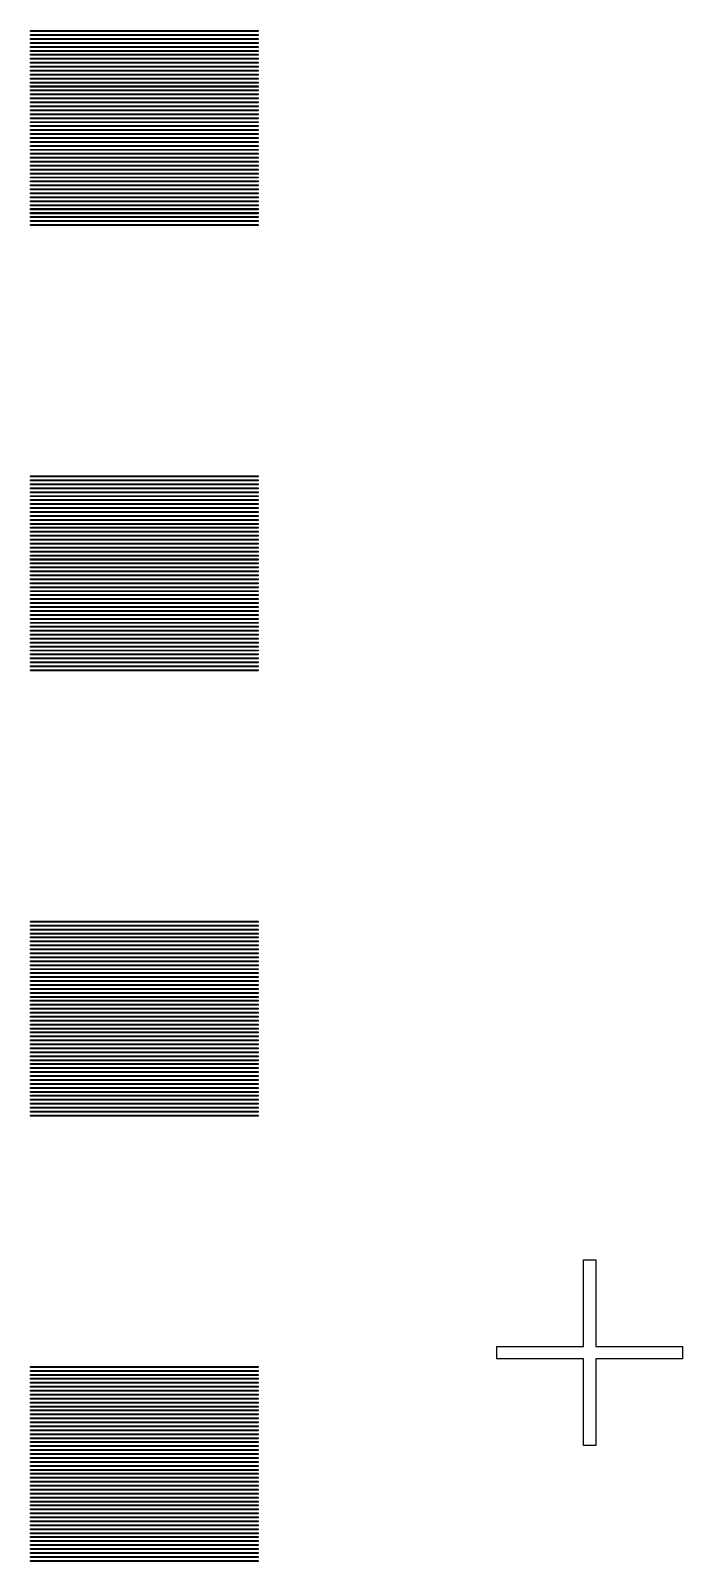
# Model space of a CAD drawing. Extents: x 40 to 187, y -3 to 150.
# Drawn here: x 104.66 to 111.4, y 93.33 to 109.15 of the extents above; entities that cross this region are included whole.
import ezdxf

# ---------------------------------------------------------------- set-up
doc = ezdxf.new("R2010")
doc.units = 0

msp = doc.modelspace()

# ---------------------------------------------------------------- linework, layer by layer
for p, q in [((104.663, 109.137), (104.663, 109.147)), ((104.663, 109.147), (107.015, 109.147)), ((107.015, 109.137), (104.663, 109.137)), ((104.663, 109.096), (104.663, 109.106)), ((104.663, 109.106), (107.015, 109.106)), ((107.015, 109.096), (104.663, 109.096)), ((104.663, 109.055), (104.663, 109.065)), ((104.663, 109.065), (107.015, 109.065)), ((107.015, 109.055), (104.663, 109.055)), ((104.663, 109.014), (104.663, 109.024)), ((104.663, 109.024), (107.015, 109.024)), ((107.015, 109.014), (104.663, 109.014)), ((107.015, 109.147), (107.015, 109.137)), ((107.015, 109.106), (107.015, 109.096)), ((107.015, 109.065), (107.015, 109.055)), ((107.015, 109.024), (107.015, 109.014)), ((104.663, 108.973), (104.663, 108.984)), ((104.663, 108.984), (107.015, 108.984)), ((107.015, 108.973), (104.663, 108.973)), ((104.663, 108.932), (104.663, 108.943)), ((104.663, 108.943), (107.015, 108.943)), ((107.015, 108.932), (104.663, 108.932)), ((104.663, 108.892), (104.663, 108.902)), ((104.663, 108.902), (107.015, 108.902)), ((107.015, 108.892), (104.663, 108.892)), ((104.663, 108.851), (104.663, 108.861)), ((104.663, 108.861), (107.015, 108.861)), ((107.015, 108.851), (104.663, 108.851)), ((107.015, 108.984), (107.015, 108.973)), ((107.015, 108.943), (107.015, 108.932)), ((107.015, 108.902), (107.015, 108.892)), ((107.015, 108.861), (107.015, 108.851)), ((104.663, 108.81), (104.663, 108.82)), ((104.663, 108.82), (107.015, 108.82)), ((107.015, 108.81), (104.663, 108.81)), ((104.663, 108.769), (104.663, 108.779)), ((104.663, 108.779), (107.015, 108.779)), ((107.015, 108.769), (104.663, 108.769)), ((104.663, 108.728), (104.663, 108.738)), ((104.663, 108.738), (107.015, 108.738)), ((107.015, 108.728), (104.663, 108.728)), ((104.663, 108.687), (104.663, 108.697)), ((104.663, 108.697), (107.015, 108.697)), ((107.015, 108.687), (104.663, 108.687)), ((107.015, 108.82), (107.015, 108.81)), ((107.015, 108.779), (107.015, 108.769)), ((107.015, 108.738), (107.015, 108.728)), ((107.015, 108.697), (107.015, 108.687)), ((104.663, 108.646), (104.663, 108.656)), ((104.663, 108.656), (107.015, 108.656)), ((107.015, 108.646), (104.663, 108.646)), ((104.663, 108.605), (104.663, 108.615)), ((104.663, 108.615), (107.015, 108.615)), ((107.015, 108.605), (104.663, 108.605)), ((104.663, 108.564), (104.663, 108.575)), ((104.663, 108.575), (107.015, 108.575)), ((107.015, 108.564), (104.663, 108.564)), ((104.663, 108.523), (104.663, 108.534)), ((104.663, 108.534), (107.015, 108.534)), ((107.015, 108.523), (104.663, 108.523)), ((107.015, 108.656), (107.015, 108.646)), ((107.015, 108.615), (107.015, 108.605)), ((107.015, 108.575), (107.015, 108.564)), ((107.015, 108.534), (107.015, 108.523)), ((104.663, 108.482), (104.663, 108.493)), ((104.663, 108.493), (107.015, 108.493)), ((107.015, 108.482), (104.663, 108.482)), ((104.663, 108.442), (104.663, 108.452)), ((104.663, 108.452), (107.015, 108.452)), ((107.015, 108.442), (104.663, 108.442)), ((104.663, 108.401), (104.663, 108.411)), ((104.663, 108.411), (107.015, 108.411)), ((107.015, 108.401), (104.663, 108.401)), ((104.663, 108.36), (104.663, 108.37)), ((104.663, 108.37), (107.015, 108.37)), ((107.015, 108.493), (107.015, 108.482)), ((107.015, 108.452), (107.015, 108.442)), ((107.015, 108.411), (107.015, 108.401)), ((107.015, 108.37), (107.015, 108.36)), ((107.015, 108.36), (104.663, 108.36)), ((104.663, 108.319), (104.663, 108.329)), ((104.663, 108.329), (107.015, 108.329)), ((107.015, 108.319), (104.663, 108.319)), ((104.663, 108.278), (104.663, 108.288)), ((104.663, 108.288), (107.015, 108.288)), ((107.015, 108.278), (104.663, 108.278)), ((104.663, 108.237), (104.663, 108.247)), ((104.663, 108.247), (107.015, 108.247)), ((107.015, 108.237), (104.663, 108.237)), ((104.663, 108.196), (104.663, 108.206)), ((104.663, 108.206), (107.015, 108.206)), ((107.015, 108.329), (107.015, 108.319)), ((107.015, 108.288), (107.015, 108.278)), ((107.015, 108.247), (107.015, 108.237)), ((107.015, 108.206), (107.015, 108.196)), ((107.015, 108.196), (104.663, 108.196)), ((104.663, 108.155), (104.663, 108.165)), ((104.663, 108.165), (107.015, 108.165)), ((107.015, 108.155), (104.663, 108.155)), ((104.663, 108.114), (104.663, 108.125)), ((104.663, 108.125), (107.015, 108.125)), ((107.015, 108.114), (104.663, 108.114)), ((104.663, 108.073), (104.663, 108.084)), ((104.663, 108.084), (107.015, 108.084)), ((107.015, 108.073), (104.663, 108.073)), ((107.015, 108.165), (107.015, 108.155)), ((107.015, 108.125), (107.015, 108.114)), ((107.015, 108.084), (107.015, 108.073)), ((104.663, 108.033), (104.663, 108.043)), ((104.663, 108.043), (107.015, 108.043)), ((107.015, 108.033), (104.663, 108.033)), ((104.663, 107.992), (104.663, 108.002)), ((104.663, 108.002), (107.015, 108.002)), ((107.015, 107.992), (104.663, 107.992)), ((104.663, 107.951), (104.663, 107.961)), ((104.663, 107.961), (107.015, 107.961)), ((107.015, 107.951), (104.663, 107.951)), ((104.663, 107.91), (104.663, 107.92)), ((104.663, 107.92), (107.015, 107.92)), ((107.015, 107.91), (104.663, 107.91)), ((107.015, 108.043), (107.015, 108.033)), ((107.015, 108.002), (107.015, 107.992)), ((107.015, 107.961), (107.015, 107.951)), ((107.015, 107.92), (107.015, 107.91)), ((104.663, 107.869), (104.663, 107.879)), ((104.663, 107.879), (107.015, 107.879)), ((107.015, 107.869), (104.663, 107.869)), ((104.663, 107.828), (104.663, 107.838)), ((104.663, 107.838), (107.015, 107.838)), ((107.015, 107.828), (104.663, 107.828)), ((104.663, 107.787), (104.663, 107.797)), ((104.663, 107.797), (107.015, 107.797)), ((107.015, 107.787), (104.663, 107.787)), ((104.663, 107.746), (104.663, 107.756)), ((104.663, 107.756), (107.015, 107.756)), ((107.015, 107.746), (104.663, 107.746)), ((107.015, 107.879), (107.015, 107.869)), ((107.015, 107.838), (107.015, 107.828)), ((107.015, 107.797), (107.015, 107.787)), ((107.015, 107.756), (107.015, 107.746)), ((104.663, 107.705), (104.663, 107.716)), ((104.663, 107.716), (107.015, 107.716)), ((107.015, 107.705), (104.663, 107.705)), ((104.663, 107.664), (104.663, 107.675)), ((104.663, 107.675), (107.015, 107.675)), ((107.015, 107.664), (104.663, 107.664)), ((104.663, 107.624), (104.663, 107.634)), ((104.663, 107.634), (107.015, 107.634)), ((107.015, 107.624), (104.663, 107.624)), ((104.663, 107.583), (104.663, 107.593)), ((104.663, 107.593), (107.015, 107.593)), ((107.015, 107.583), (104.663, 107.583)), ((107.015, 107.716), (107.015, 107.705)), ((107.015, 107.675), (107.015, 107.664)), ((107.015, 107.634), (107.015, 107.624)), ((107.015, 107.593), (107.015, 107.583)), ((104.663, 107.542), (104.663, 107.552)), ((104.663, 107.552), (107.015, 107.552)), ((107.015, 107.542), (104.663, 107.542)), ((104.663, 107.501), (104.663, 107.511)), ((104.663, 107.511), (107.015, 107.511)), ((107.015, 107.501), (104.663, 107.501)), ((104.663, 107.46), (104.663, 107.47)), ((104.663, 107.47), (107.015, 107.47)), ((107.015, 107.46), (104.663, 107.46)), ((104.663, 107.419), (104.663, 107.429)), ((104.663, 107.429), (107.015, 107.429)), ((107.015, 107.419), (104.663, 107.419)), ((107.015, 107.552), (107.015, 107.542)), ((107.015, 107.511), (107.015, 107.501)), ((107.015, 107.47), (107.015, 107.46)), ((107.015, 107.429), (107.015, 107.419)), ((104.663, 107.378), (104.663, 107.388)), ((104.663, 107.388), (107.015, 107.388)), ((107.015, 107.378), (104.663, 107.378)), ((104.663, 107.337), (104.663, 107.347)), ((104.663, 107.347), (107.015, 107.347)), ((107.015, 107.337), (104.663, 107.337)), ((104.663, 107.296), (104.663, 107.307)), ((104.663, 107.307), (107.015, 107.307)), ((107.015, 107.296), (104.663, 107.296)), ((104.663, 107.255), (104.663, 107.266)), ((104.663, 107.266), (107.015, 107.266)), ((107.015, 107.388), (107.015, 107.378)), ((107.015, 107.347), (107.015, 107.337)), ((107.015, 107.307), (107.015, 107.296)), ((107.015, 107.266), (107.015, 107.255)), ((107.015, 107.255), (104.663, 107.255)), ((104.663, 107.214), (104.663, 107.225)), ((104.663, 107.225), (107.015, 107.225)), ((107.015, 107.214), (104.663, 107.214)), ((104.663, 107.174), (104.663, 107.184)), ((104.663, 107.184), (107.015, 107.184)), ((107.015, 107.174), (104.663, 107.174)), ((104.663, 107.133), (104.663, 107.143)), ((104.663, 107.143), (107.015, 107.143)), ((107.015, 107.133), (104.663, 107.133)), ((107.015, 107.225), (107.015, 107.214)), ((107.015, 107.184), (107.015, 107.174)), ((107.015, 107.143), (107.015, 107.133)), ((104.663, 104.535), (104.663, 104.545)), ((104.663, 104.545), (107.015, 104.545)), ((107.015, 104.535), (104.663, 104.535)), ((104.663, 104.494), (104.663, 104.505)), ((104.663, 104.505), (107.015, 104.505)), ((107.015, 104.494), (104.663, 104.494)), ((104.663, 104.453), (104.663, 104.464)), ((104.663, 104.464), (107.015, 104.464)), ((107.015, 104.453), (104.663, 104.453)), ((104.663, 104.413), (104.663, 104.423)), ((104.663, 104.423), (107.015, 104.423)), ((107.015, 104.413), (104.663, 104.413)), ((107.015, 104.545), (107.015, 104.535)), ((107.015, 104.505), (107.015, 104.494)), ((107.015, 104.464), (107.015, 104.453)), ((107.015, 104.423), (107.015, 104.413)), ((104.663, 104.372), (104.663, 104.382)), ((104.663, 104.382), (107.015, 104.382)), ((107.015, 104.372), (104.663, 104.372)), ((104.663, 104.331), (104.663, 104.341)), ((104.663, 104.341), (107.015, 104.341)), ((107.015, 104.331), (104.663, 104.331)), ((104.663, 104.29), (104.663, 104.3)), ((104.663, 104.3), (107.015, 104.3)), ((107.015, 104.29), (104.663, 104.29)), ((104.663, 104.249), (104.663, 104.259)), ((104.663, 104.259), (107.015, 104.259)), ((107.015, 104.382), (107.015, 104.372)), ((107.015, 104.341), (107.015, 104.331)), ((107.015, 104.3), (107.015, 104.29)), ((107.015, 104.259), (107.015, 104.249)), ((107.015, 104.249), (104.663, 104.249)), ((104.663, 104.208), (104.663, 104.218)), ((104.663, 104.218), (107.015, 104.218)), ((107.015, 104.208), (104.663, 104.208)), ((104.663, 104.167), (104.663, 104.177)), ((104.663, 104.177), (107.015, 104.177)), ((107.015, 104.167), (104.663, 104.167)), ((104.663, 104.126), (104.663, 104.136)), ((104.663, 104.136), (107.015, 104.136)), ((107.015, 104.126), (104.663, 104.126)), ((104.663, 104.085), (104.663, 104.096)), ((104.663, 104.096), (107.015, 104.096)), ((107.015, 104.218), (107.015, 104.208)), ((107.015, 104.177), (107.015, 104.167)), ((107.015, 104.136), (107.015, 104.126)), ((107.015, 104.096), (107.015, 104.085)), ((107.015, 104.085), (104.663, 104.085)), ((104.663, 104.044), (104.663, 104.055)), ((104.663, 104.055), (107.015, 104.055)), ((107.015, 104.044), (104.663, 104.044)), ((104.663, 104.004), (104.663, 104.014)), ((104.663, 104.014), (107.015, 104.014)), ((107.015, 104.004), (104.663, 104.004)), ((104.663, 103.963), (104.663, 103.973)), ((104.663, 103.973), (107.015, 103.973)), ((107.015, 103.963), (104.663, 103.963)), ((107.015, 104.055), (107.015, 104.044)), ((107.015, 104.014), (107.015, 104.004)), ((107.015, 103.973), (107.015, 103.963)), ((104.663, 103.922), (104.663, 103.932)), ((104.663, 103.932), (107.015, 103.932)), ((107.015, 103.922), (104.663, 103.922)), ((104.663, 103.881), (104.663, 103.891)), ((104.663, 103.891), (107.015, 103.891)), ((107.015, 103.881), (104.663, 103.881)), ((104.663, 103.84), (104.663, 103.85)), ((104.663, 103.85), (107.015, 103.85)), ((107.015, 103.84), (104.663, 103.84)), ((104.663, 103.799), (104.663, 103.809)), ((104.663, 103.809), (107.015, 103.809)), ((107.015, 103.799), (104.663, 103.799)), ((107.015, 103.932), (107.015, 103.922)), ((107.015, 103.891), (107.015, 103.881)), ((107.015, 103.85), (107.015, 103.84)), ((107.015, 103.809), (107.015, 103.799)), ((104.663, 103.758), (104.663, 103.768)), ((104.663, 103.768), (107.015, 103.768)), ((107.015, 103.758), (104.663, 103.758)), ((104.663, 103.717), (104.663, 103.727)), ((104.663, 103.727), (107.015, 103.727)), ((107.015, 103.717), (104.663, 103.717)), ((104.663, 103.676), (104.663, 103.687)), ((104.663, 103.687), (107.015, 103.687)), ((107.015, 103.676), (104.663, 103.676)), ((104.663, 103.635), (104.663, 103.646)), ((104.663, 103.646), (107.015, 103.646)), ((107.015, 103.635), (104.663, 103.635)), ((107.015, 103.768), (107.015, 103.758)), ((107.015, 103.727), (107.015, 103.717)), ((107.015, 103.687), (107.015, 103.676)), ((107.015, 103.646), (107.015, 103.635)), ((104.663, 103.594), (104.663, 103.605)), ((104.663, 103.605), (107.015, 103.605)), ((107.015, 103.594), (104.663, 103.594)), ((104.663, 103.554), (104.663, 103.564)), ((104.663, 103.564), (107.015, 103.564)), ((107.015, 103.554), (104.663, 103.554)), ((104.663, 103.513), (104.663, 103.523)), ((104.663, 103.523), (107.015, 103.523)), ((107.015, 103.513), (104.663, 103.513)), ((104.663, 103.472), (104.663, 103.482)), ((104.663, 103.482), (107.015, 103.482)), ((107.015, 103.472), (104.663, 103.472)), ((107.015, 103.605), (107.015, 103.594)), ((107.015, 103.564), (107.015, 103.554)), ((107.015, 103.523), (107.015, 103.513)), ((107.015, 103.482), (107.015, 103.472)), ((104.663, 103.431), (104.663, 103.441)), ((104.663, 103.441), (107.015, 103.441)), ((107.015, 103.431), (104.663, 103.431)), ((104.663, 103.39), (104.663, 103.4)), ((104.663, 103.4), (107.015, 103.4)), ((107.015, 103.39), (104.663, 103.39)), ((104.663, 103.349), (104.663, 103.359)), ((104.663, 103.359), (107.015, 103.359)), ((107.015, 103.349), (104.663, 103.349)), ((104.663, 103.308), (104.663, 103.318)), ((104.663, 103.318), (107.015, 103.318)), ((107.015, 103.308), (104.663, 103.308)), ((107.015, 103.441), (107.015, 103.431)), ((107.015, 103.4), (107.015, 103.39)), ((107.015, 103.359), (107.015, 103.349)), ((107.015, 103.318), (107.015, 103.308)), ((104.663, 103.267), (104.663, 103.277)), ((104.663, 103.277), (107.015, 103.277)), ((107.015, 103.267), (104.663, 103.267)), ((104.663, 103.226), (104.663, 103.237)), ((104.663, 103.237), (107.015, 103.237)), ((107.015, 103.226), (104.663, 103.226)), ((104.663, 103.185), (104.663, 103.196)), ((104.663, 103.196), (107.015, 103.196)), ((107.015, 103.185), (104.663, 103.185)), ((104.663, 103.145), (104.663, 103.155)), ((104.663, 103.155), (107.015, 103.155)), ((107.015, 103.145), (104.663, 103.145)), ((107.015, 103.277), (107.015, 103.267)), ((107.015, 103.237), (107.015, 103.226)), ((107.015, 103.196), (107.015, 103.185)), ((107.015, 103.155), (107.015, 103.145)), ((104.663, 103.104), (104.663, 103.114)), ((104.663, 103.114), (107.015, 103.114)), ((107.015, 103.104), (104.663, 103.104)), ((104.663, 103.063), (104.663, 103.073)), ((104.663, 103.073), (107.015, 103.073)), ((107.015, 103.063), (104.663, 103.063)), ((104.663, 103.022), (104.663, 103.032)), ((104.663, 103.032), (107.015, 103.032)), ((107.015, 103.022), (104.663, 103.022)), ((104.663, 102.981), (104.663, 102.991)), ((104.663, 102.991), (107.015, 102.991)), ((107.015, 103.114), (107.015, 103.104)), ((107.015, 103.073), (107.015, 103.063)), ((107.015, 103.032), (107.015, 103.022)), ((107.015, 102.991), (107.015, 102.981)), ((107.015, 102.981), (104.663, 102.981)), ((104.663, 102.94), (104.663, 102.95)), ((104.663, 102.95), (107.015, 102.95)), ((107.015, 102.94), (104.663, 102.94)), ((104.663, 102.899), (104.663, 102.909)), ((104.663, 102.909), (107.015, 102.909)), ((107.015, 102.899), (104.663, 102.899)), ((104.663, 102.858), (104.663, 102.868)), ((104.663, 102.868), (107.015, 102.868)), ((107.015, 102.858), (104.663, 102.858)), ((104.663, 102.817), (104.663, 102.828)), ((104.663, 102.828), (107.015, 102.828)), ((107.015, 102.95), (107.015, 102.94)), ((107.015, 102.909), (107.015, 102.899)), ((107.015, 102.868), (107.015, 102.858)), ((107.015, 102.828), (107.015, 102.817)), ((107.015, 102.817), (104.663, 102.817)), ((104.663, 102.776), (104.663, 102.787)), ((104.663, 102.787), (107.015, 102.787)), ((107.015, 102.776), (104.663, 102.776)), ((104.663, 102.736), (104.663, 102.746)), ((104.663, 102.746), (107.015, 102.746)), ((107.015, 102.736), (104.663, 102.736)), ((104.663, 102.695), (104.663, 102.705)), ((104.663, 102.705), (107.015, 102.705)), ((107.015, 102.695), (104.663, 102.695)), ((107.015, 102.787), (107.015, 102.776)), ((107.015, 102.746), (107.015, 102.736)), ((107.015, 102.705), (107.015, 102.695)), ((104.663, 102.654), (104.663, 102.664)), ((104.663, 102.664), (107.015, 102.664)), ((107.015, 102.654), (104.663, 102.654)), ((104.663, 102.613), (104.663, 102.623)), ((104.663, 102.623), (107.015, 102.623)), ((107.015, 102.613), (104.663, 102.613)), ((104.663, 102.572), (104.663, 102.582)), ((104.663, 102.582), (107.015, 102.582)), ((107.015, 102.572), (104.663, 102.572)), ((104.663, 102.531), (104.663, 102.541)), ((104.663, 102.541), (107.015, 102.541)), ((107.015, 102.531), (104.663, 102.531)), ((107.015, 102.664), (107.015, 102.654)), ((107.015, 102.623), (107.015, 102.613)), ((107.015, 102.582), (107.015, 102.572)), ((107.015, 102.541), (107.015, 102.531)), ((104.663, 99.9336), (104.663, 99.9438)), ((104.663, 99.9438), (107.015, 99.9438)), ((107.015, 99.9336), (104.663, 99.9336)), ((104.663, 99.8927), (104.663, 99.9029)), ((104.663, 99.9029), (107.015, 99.9029)), ((107.015, 99.8927), (104.663, 99.8927)), ((104.663, 99.8518), (104.663, 99.862)), ((104.663, 99.862), (107.015, 99.862)), ((107.015, 99.8518), (104.663, 99.8518)), ((104.663, 99.8109), (104.663, 99.8211)), ((104.663, 99.8211), (107.015, 99.8211)), ((107.015, 99.9438), (107.015, 99.9336)), ((107.015, 99.9029), (107.015, 99.8927)), ((107.015, 99.862), (107.015, 99.8518)), ((107.015, 99.8211), (107.015, 99.8109)), ((107.015, 99.8109), (104.663, 99.8109)), ((104.663, 99.7699), (104.663, 99.7802)), ((104.663, 99.7802), (107.015, 99.7802)), ((107.015, 99.7699), (104.663, 99.7699)), ((104.663, 99.729), (104.663, 99.7393)), ((104.663, 99.7393), (107.015, 99.7393)), ((107.015, 99.729), (104.663, 99.729)), ((104.663, 99.6881), (104.663, 99.6984)), ((104.663, 99.6984), (107.015, 99.6984)), ((107.015, 99.6881), (104.663, 99.6881)), ((107.015, 99.7802), (107.015, 99.7699)), ((107.015, 99.7393), (107.015, 99.729)), ((107.015, 99.6984), (107.015, 99.6881)), ((104.663, 99.6472), (104.663, 99.6575)), ((104.663, 99.6575), (107.015, 99.6575)), ((107.015, 99.6472), (104.663, 99.6472)), ((104.663, 99.6063), (104.663, 99.6166)), ((104.663, 99.6166), (107.015, 99.6166)), ((107.015, 99.6063), (104.663, 99.6063)), ((104.663, 99.5654), (104.663, 99.5757)), ((104.663, 99.5757), (107.015, 99.5757)), ((107.015, 99.5654), (104.663, 99.5654)), ((104.663, 99.5245), (104.663, 99.5348)), ((104.663, 99.5348), (107.015, 99.5348)), ((107.015, 99.5245), (104.663, 99.5245)), ((107.015, 99.6575), (107.015, 99.6472)), ((107.015, 99.6166), (107.015, 99.6063)), ((107.015, 99.5757), (107.015, 99.5654)), ((107.015, 99.5348), (107.015, 99.5245)), ((104.663, 99.4836), (104.663, 99.4939)), ((104.663, 99.4939), (107.015, 99.4939)), ((107.015, 99.4836), (104.663, 99.4836)), ((104.663, 99.4427), (104.663, 99.4529)), ((104.663, 99.4529), (107.015, 99.4529)), ((107.015, 99.4427), (104.663, 99.4427)), ((104.663, 99.4018), (104.663, 99.412)), ((104.663, 99.412), (107.015, 99.412)), ((107.015, 99.4018), (104.663, 99.4018)), ((104.663, 99.3609), (104.663, 99.3711)), ((104.663, 99.3711), (107.015, 99.3711)), ((107.015, 99.3609), (104.663, 99.3609)), ((107.015, 99.4939), (107.015, 99.4836)), ((107.015, 99.4529), (107.015, 99.4427)), ((107.015, 99.412), (107.015, 99.4018)), ((107.015, 99.3711), (107.015, 99.3609)), ((104.663, 99.32), (104.663, 99.3302)), ((104.663, 99.3302), (107.015, 99.3302)), ((107.015, 99.32), (104.663, 99.32)), ((104.663, 99.2791), (104.663, 99.2893)), ((104.663, 99.2893), (107.015, 99.2893)), ((107.015, 99.2791), (104.663, 99.2791)), ((104.663, 99.2382), (104.663, 99.2484)), ((104.663, 99.2484), (107.015, 99.2484)), ((107.015, 99.2382), (104.663, 99.2382)), ((104.663, 99.1973), (104.663, 99.2075)), ((104.663, 99.2075), (107.015, 99.2075)), ((107.015, 99.1973), (104.663, 99.1973)), ((107.015, 99.3302), (107.015, 99.32)), ((107.015, 99.2893), (107.015, 99.2791)), ((107.015, 99.2484), (107.015, 99.2382)), ((107.015, 99.2075), (107.015, 99.1973)), ((104.663, 99.1564), (104.663, 99.1666)), ((104.663, 99.1666), (107.015, 99.1666)), ((107.015, 99.1564), (104.663, 99.1564)), ((104.663, 99.1155), (104.663, 99.1257)), ((104.663, 99.1257), (107.015, 99.1257)), ((107.015, 99.1155), (104.663, 99.1155)), ((104.663, 99.0746), (104.663, 99.0848)), ((104.663, 99.0848), (107.015, 99.0848)), ((107.015, 99.0746), (104.663, 99.0746)), ((104.663, 99.0337), (104.663, 99.0439)), ((104.663, 99.0439), (107.015, 99.0439)), ((107.015, 99.0337), (104.663, 99.0337)), ((107.015, 99.1666), (107.015, 99.1564)), ((107.015, 99.1257), (107.015, 99.1155)), ((107.015, 99.0848), (107.015, 99.0746)), ((107.015, 99.0439), (107.015, 99.0337)), ((104.663, 98.9928), (104.663, 99.003)), ((104.663, 99.003), (107.015, 99.003)), ((107.015, 98.9928), (104.663, 98.9928)), ((104.663, 98.9519), (104.663, 98.9621)), ((104.663, 98.9621), (107.015, 98.9621)), ((107.015, 98.9519), (104.663, 98.9519)), ((104.663, 98.911), (104.663, 98.9212)), ((104.663, 98.9212), (107.015, 98.9212)), ((107.015, 98.911), (104.663, 98.911)), ((104.663, 98.8701), (104.663, 98.8803)), ((104.663, 98.8803), (107.015, 98.8803)), ((107.015, 99.003), (107.015, 98.9928)), ((107.015, 98.9621), (107.015, 98.9519)), ((107.015, 98.9212), (107.015, 98.911)), ((107.015, 98.8803), (107.015, 98.8701)), ((107.015, 98.8701), (104.663, 98.8701)), ((104.663, 98.8292), (104.663, 98.8394)), ((104.663, 98.8394), (107.015, 98.8394)), ((107.015, 98.8292), (104.663, 98.8292)), ((104.663, 98.7883), (104.663, 98.7985)), ((104.663, 98.7985), (107.015, 98.7985)), ((107.015, 98.7883), (104.663, 98.7883)), ((104.663, 98.7474), (104.663, 98.7576)), ((104.663, 98.7576), (107.015, 98.7576)), ((107.015, 98.7474), (104.663, 98.7474)), ((104.663, 98.7065), (104.663, 98.7167)), ((104.663, 98.7167), (107.015, 98.7167)), ((107.015, 98.8394), (107.015, 98.8292)), ((107.015, 98.7985), (107.015, 98.7883)), ((107.015, 98.7576), (107.015, 98.7474)), ((107.015, 98.7167), (107.015, 98.7065)), ((107.015, 98.7065), (104.663, 98.7065)), ((104.663, 98.6656), (104.663, 98.6758)), ((104.663, 98.6758), (107.015, 98.6758)), ((107.015, 98.6656), (104.663, 98.6656)), ((104.663, 98.6247), (104.663, 98.6349)), ((104.663, 98.6349), (107.015, 98.6349)), ((107.015, 98.6247), (104.663, 98.6247)), ((104.663, 98.5838), (104.663, 98.594)), ((104.663, 98.594), (107.015, 98.594)), ((107.015, 98.5838), (104.663, 98.5838)), ((107.015, 98.6758), (107.015, 98.6656)), ((107.015, 98.6349), (107.015, 98.6247)), ((107.015, 98.594), (107.015, 98.5838)), ((104.663, 98.5428), (104.663, 98.5531)), ((104.663, 98.5531), (107.015, 98.5531)), ((107.015, 98.5428), (104.663, 98.5428)), ((104.663, 98.502), (104.663, 98.5122)), ((104.663, 98.5122), (107.015, 98.5122)), ((107.015, 98.502), (104.663, 98.502)), ((104.663, 98.461), (104.663, 98.4713)), ((104.663, 98.4713), (107.015, 98.4713)), ((107.015, 98.461), (104.663, 98.461)), ((104.663, 98.4201), (104.663, 98.4304)), ((104.663, 98.4304), (107.015, 98.4304)), ((107.015, 98.4201), (104.663, 98.4201)), ((107.015, 98.5531), (107.015, 98.5428)), ((107.015, 98.5122), (107.015, 98.502)), ((107.015, 98.4713), (107.015, 98.461)), ((107.015, 98.4304), (107.015, 98.4201)), ((104.663, 98.3792), (104.663, 98.3895)), ((104.663, 98.3895), (107.015, 98.3895)), ((107.015, 98.3792), (104.663, 98.3792)), ((104.663, 98.3383), (104.663, 98.3486)), ((104.663, 98.3486), (107.015, 98.3486)), ((107.015, 98.3383), (104.663, 98.3383)), ((104.663, 98.2974), (104.663, 98.3076)), ((104.663, 98.3076), (107.015, 98.3076)), ((107.015, 98.2974), (104.663, 98.2974)), ((104.663, 98.2565), (104.663, 98.2667)), ((104.663, 98.2667), (107.015, 98.2667)), ((107.015, 98.2565), (104.663, 98.2565)), ((107.015, 98.3895), (107.015, 98.3792)), ((107.015, 98.3486), (107.015, 98.3383)), ((107.015, 98.3076), (107.015, 98.2974)), ((107.015, 98.2667), (107.015, 98.2565)), ((104.663, 98.2156), (104.663, 98.2258)), ((104.663, 98.2258), (107.015, 98.2258)), ((107.015, 98.2156), (104.663, 98.2156)), ((104.663, 98.1747), (104.663, 98.185)), ((104.663, 98.185), (107.015, 98.185)), ((107.015, 98.1747), (104.663, 98.1747)), ((104.663, 98.1338), (104.663, 98.144)), ((104.663, 98.144), (107.015, 98.144)), ((107.015, 98.1338), (104.663, 98.1338)), ((104.663, 98.0929), (104.663, 98.1031)), ((104.663, 98.1031), (107.015, 98.1031)), ((107.015, 98.0929), (104.663, 98.0929)), ((107.015, 98.2258), (107.015, 98.2156)), ((107.015, 98.185), (107.015, 98.1747)), ((107.015, 98.144), (107.015, 98.1338)), ((107.015, 98.1031), (107.015, 98.0929)), ((104.663, 98.052), (104.663, 98.0622)), ((104.663, 98.0622), (107.015, 98.0622)), ((107.015, 98.052), (104.663, 98.052)), ((104.663, 98.0111), (104.663, 98.0213)), ((104.663, 98.0213), (107.015, 98.0213)), ((107.015, 98.0111), (104.663, 98.0111)), ((104.663, 97.9702), (104.663, 97.9804)), ((104.663, 97.9804), (107.015, 97.9804)), ((107.015, 97.9702), (104.663, 97.9702)), ((104.663, 97.9293), (104.663, 97.9395)), ((104.663, 97.9395), (107.015, 97.9395)), ((107.015, 97.9293), (104.663, 97.9293)), ((107.015, 98.0622), (107.015, 98.052)), ((107.015, 98.0213), (107.015, 98.0111)), ((107.015, 97.9804), (107.015, 97.9702)), ((107.015, 97.9395), (107.015, 97.9293)), ((110.377, 95.5492), (110.377, 96.444)), ((110.377, 96.444), (110.505, 96.444)), ((110.505, 96.444), (110.505, 95.5492)), ((109.482, 95.4214), (109.482, 95.5492)), ((109.482, 95.5492), (110.377, 95.5492)), ((110.505, 95.5492), (111.399, 95.5492)), ((111.399, 95.5492), (111.399, 95.4214)), ((110.377, 95.4214), (109.482, 95.4214)), ((110.377, 94.5266), (110.377, 95.4214)), ((111.399, 95.4214), (110.505, 95.4214)), ((110.505, 95.4214), (110.505, 94.5266)), ((104.663, 95.3319), (104.663, 95.3421)), ((104.663, 95.3421), (107.015, 95.3421)), ((107.015, 95.3319), (104.663, 95.3319)), ((104.663, 95.291), (104.663, 95.3012)), ((104.663, 95.3012), (107.015, 95.3012)), ((107.015, 95.291), (104.663, 95.291)), ((104.663, 95.2501), (104.663, 95.2603)), ((104.663, 95.2603), (107.015, 95.2603)), ((107.015, 95.2501), (104.663, 95.2501)), ((107.015, 95.3421), (107.015, 95.3319)), ((107.015, 95.3012), (107.015, 95.291)), ((107.015, 95.2603), (107.015, 95.2501)), ((104.663, 95.2092), (104.663, 95.2194)), ((104.663, 95.2194), (107.015, 95.2194)), ((107.015, 95.2092), (104.663, 95.2092)), ((104.663, 95.1682), (104.663, 95.1785)), ((104.663, 95.1785), (107.015, 95.1785)), ((107.015, 95.1682), (104.663, 95.1682)), ((104.663, 95.1273), (104.663, 95.1376)), ((104.663, 95.1376), (107.015, 95.1376)), ((107.015, 95.1273), (104.663, 95.1273)), ((104.663, 95.0864), (104.663, 95.0967)), ((104.663, 95.0967), (107.015, 95.0967)), ((107.015, 95.0864), (104.663, 95.0864)), ((107.015, 95.2194), (107.015, 95.2092)), ((107.015, 95.1785), (107.015, 95.1682)), ((107.015, 95.1376), (107.015, 95.1273)), ((107.015, 95.0967), (107.015, 95.0864)), ((104.663, 95.0455), (104.663, 95.0558)), ((104.663, 95.0558), (107.015, 95.0558)), ((107.015, 95.0455), (104.663, 95.0455)), ((104.663, 95.0046), (104.663, 95.0149)), ((104.663, 95.0149), (107.015, 95.0149)), ((107.015, 95.0046), (104.663, 95.0046)), ((104.663, 94.9637), (104.663, 94.974)), ((104.663, 94.974), (107.015, 94.974)), ((107.015, 94.9637), (104.663, 94.9637)), ((104.663, 94.9228), (104.663, 94.9331)), ((104.663, 94.9331), (107.015, 94.9331)), ((107.015, 94.9228), (104.663, 94.9228)), ((107.015, 95.0558), (107.015, 95.0455)), ((107.015, 95.0149), (107.015, 95.0046)), ((107.015, 94.974), (107.015, 94.9637)), ((107.015, 94.9331), (107.015, 94.9228)), ((104.663, 94.8819), (104.663, 94.8922)), ((104.663, 94.8922), (107.015, 94.8922)), ((107.015, 94.8819), (104.663, 94.8819)), ((104.663, 94.841), (104.663, 94.8512)), ((104.663, 94.8512), (107.015, 94.8512)), ((107.015, 94.841), (104.663, 94.841)), ((104.663, 94.8001), (104.663, 94.8103)), ((104.663, 94.8103), (107.015, 94.8103)), ((107.015, 94.8001), (104.663, 94.8001)), ((104.663, 94.7592), (104.663, 94.7694)), ((104.663, 94.7694), (107.015, 94.7694)), ((107.015, 94.7592), (104.663, 94.7592)), ((107.015, 94.8922), (107.015, 94.8819)), ((107.015, 94.8512), (107.015, 94.841)), ((107.015, 94.8103), (107.015, 94.8001)), ((107.015, 94.7694), (107.015, 94.7592)), ((104.663, 94.7183), (104.663, 94.7285)), ((104.663, 94.7285), (107.015, 94.7285)), ((107.015, 94.7183), (104.663, 94.7183)), ((104.663, 94.6774), (104.663, 94.6876)), ((104.663, 94.6876), (107.015, 94.6876)), ((107.015, 94.6774), (104.663, 94.6774)), ((104.663, 94.6365), (104.663, 94.6467)), ((104.663, 94.6467), (107.015, 94.6467)), ((107.015, 94.6365), (104.663, 94.6365)), ((104.663, 94.5956), (104.663, 94.6058)), ((104.663, 94.6058), (107.015, 94.6058)), ((107.015, 94.7285), (107.015, 94.7183)), ((107.015, 94.6876), (107.015, 94.6774)), ((107.015, 94.6467), (107.015, 94.6365)), ((107.015, 94.6058), (107.015, 94.5956)), ((107.015, 94.5956), (104.663, 94.5956)), ((104.663, 94.5547), (104.663, 94.5649)), ((104.663, 94.5649), (107.015, 94.5649)), ((107.015, 94.5547), (104.663, 94.5547)), ((104.663, 94.5138), (104.663, 94.524)), ((104.663, 94.524), (107.015, 94.524)), ((107.015, 94.5138), (104.663, 94.5138)), ((104.663, 94.4729), (104.663, 94.4831)), ((104.663, 94.4831), (107.015, 94.4831)), ((107.015, 94.4729), (104.663, 94.4729)), ((104.663, 94.432), (104.663, 94.4422)), ((104.663, 94.4422), (107.015, 94.4422)), ((107.015, 94.5649), (107.015, 94.5547)), ((107.015, 94.524), (107.015, 94.5138)), ((107.015, 94.4831), (107.015, 94.4729)), ((107.015, 94.4422), (107.015, 94.432)), ((110.505, 94.5266), (110.377, 94.5266)), ((107.015, 94.432), (104.663, 94.432)), ((104.663, 94.3911), (104.663, 94.4013)), ((104.663, 94.4013), (107.015, 94.4013)), ((107.015, 94.3911), (104.663, 94.3911)), ((104.663, 94.3502), (104.663, 94.3604)), ((104.663, 94.3604), (107.015, 94.3604)), ((107.015, 94.3502), (104.663, 94.3502)), ((104.663, 94.3093), (104.663, 94.3195)), ((104.663, 94.3195), (107.015, 94.3195)), ((107.015, 94.3093), (104.663, 94.3093)), ((107.015, 94.4013), (107.015, 94.3911)), ((107.015, 94.3604), (107.015, 94.3502)), ((107.015, 94.3195), (107.015, 94.3093)), ((104.663, 94.2684), (104.663, 94.2786)), ((104.663, 94.2786), (107.015, 94.2786)), ((107.015, 94.2684), (104.663, 94.2684)), ((104.663, 94.2275), (104.663, 94.2377)), ((104.663, 94.2377), (107.015, 94.2377)), ((107.015, 94.2275), (104.663, 94.2275)), ((104.663, 94.1866), (104.663, 94.1968)), ((104.663, 94.1968), (107.015, 94.1968)), ((107.015, 94.1866), (104.663, 94.1866)), ((104.663, 94.1457), (104.663, 94.1559)), ((104.663, 94.1559), (107.015, 94.1559)), ((107.015, 94.1457), (104.663, 94.1457)), ((107.015, 94.2786), (107.015, 94.2684)), ((107.015, 94.2377), (107.015, 94.2275)), ((107.015, 94.1968), (107.015, 94.1866)), ((107.015, 94.1559), (107.015, 94.1457)), ((104.663, 94.1048), (104.663, 94.115)), ((104.663, 94.115), (107.015, 94.115)), ((107.015, 94.1048), (104.663, 94.1048)), ((104.663, 94.0639), (104.663, 94.0741)), ((104.663, 94.0741), (107.015, 94.0741)), ((107.015, 94.0639), (104.663, 94.0639)), ((104.663, 94.023), (104.663, 94.0332)), ((104.663, 94.0332), (107.015, 94.0332)), ((107.015, 94.023), (104.663, 94.023)), ((104.663, 93.9821), (104.663, 93.9923)), ((104.663, 93.9923), (107.015, 93.9923)), ((107.015, 93.9821), (104.663, 93.9821)), ((107.015, 94.115), (107.015, 94.1048)), ((107.015, 94.0741), (107.015, 94.0639)), ((107.015, 94.0332), (107.015, 94.023)), ((107.015, 93.9923), (107.015, 93.9821)), ((104.663, 93.9411), (104.663, 93.9514)), ((104.663, 93.9514), (107.015, 93.9514)), ((107.015, 93.9411), (104.663, 93.9411)), ((104.663, 93.9003), (104.663, 93.9105)), ((104.663, 93.9105), (107.015, 93.9105)), ((107.015, 93.9003), (104.663, 93.9003)), ((104.663, 93.8593), (104.663, 93.8696)), ((104.663, 93.8696), (107.015, 93.8696)), ((107.015, 93.8593), (104.663, 93.8593)), ((104.663, 93.8184), (104.663, 93.8287)), ((104.663, 93.8287), (107.015, 93.8287)), ((107.015, 93.8184), (104.663, 93.8184)), ((107.015, 93.9514), (107.015, 93.9411)), ((107.015, 93.9105), (107.015, 93.9003)), ((107.015, 93.8696), (107.015, 93.8593)), ((107.015, 93.8287), (107.015, 93.8184)), ((104.663, 93.7775), (104.663, 93.7878)), ((104.663, 93.7878), (107.015, 93.7878)), ((107.015, 93.7775), (104.663, 93.7775)), ((104.663, 93.7366), (104.663, 93.7469)), ((104.663, 93.7469), (107.015, 93.7469)), ((107.015, 93.7366), (104.663, 93.7366)), ((104.663, 93.6957), (104.663, 93.7059)), ((104.663, 93.7059), (107.015, 93.7059)), ((107.015, 93.6957), (104.663, 93.6957)), ((104.663, 93.6548), (104.663, 93.665)), ((104.663, 93.665), (107.015, 93.665)), ((107.015, 93.6548), (104.663, 93.6548)), ((107.015, 93.7878), (107.015, 93.7775)), ((107.015, 93.7469), (107.015, 93.7366)), ((107.015, 93.7059), (107.015, 93.6957)), ((107.015, 93.665), (107.015, 93.6548)), ((104.663, 93.6139), (104.663, 93.6241)), ((104.663, 93.6241), (107.015, 93.6241)), ((107.015, 93.6139), (104.663, 93.6139)), ((104.663, 93.573), (104.663, 93.5833)), ((104.663, 93.5833), (107.015, 93.5833)), ((107.015, 93.573), (104.663, 93.573)), ((104.663, 93.5321), (104.663, 93.5423)), ((104.663, 93.5423), (107.015, 93.5423)), ((107.015, 93.5321), (104.663, 93.5321)), ((104.663, 93.4912), (104.663, 93.5014)), ((104.663, 93.5014), (107.015, 93.5014)), ((107.015, 93.6241), (107.015, 93.6139)), ((107.015, 93.5833), (107.015, 93.573)), ((107.015, 93.5423), (107.015, 93.5321)), ((107.015, 93.5014), (107.015, 93.4912)), ((107.015, 93.4912), (104.663, 93.4912)), ((104.663, 93.4503), (104.663, 93.4605)), ((104.663, 93.4605), (107.015, 93.4605)), ((107.015, 93.4503), (104.663, 93.4503)), ((104.663, 93.4094), (104.663, 93.4196)), ((104.663, 93.4196), (107.015, 93.4196)), ((107.015, 93.4094), (104.663, 93.4094)), ((104.663, 93.3685), (104.663, 93.3787)), ((104.663, 93.3787), (107.015, 93.3787)), ((107.015, 93.3685), (104.663, 93.3685)), ((104.663, 93.3276), (104.663, 93.3378)), ((104.663, 93.3378), (107.015, 93.3378)), ((107.015, 93.4605), (107.015, 93.4503)), ((107.015, 93.4196), (107.015, 93.4094)), ((107.015, 93.3787), (107.015, 93.3685)), ((107.015, 93.3378), (107.015, 93.3276)), ((107.015, 93.3276), (104.663, 93.3276))]:
    msp.add_line(p, q)

doc.saveas('drawing.dxf')
